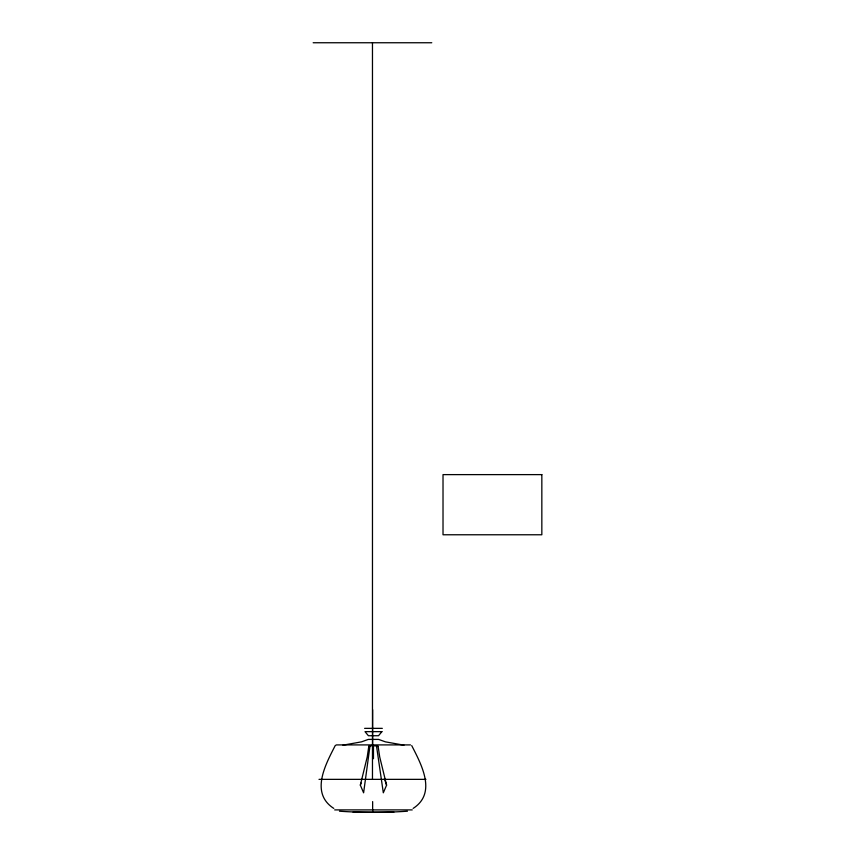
<?xml version="1.0" encoding="UTF-8"?>
<svg xmlns="http://www.w3.org/2000/svg" width="855" height="855" viewBox="0 0 855 855"><rect width="100%" height="100%" fill="white"/><g stroke="black" fill="none" stroke-linecap="round" stroke-linejoin="round"><path stroke-width="1.28" d="M369.948 746.233L363.61 792.809L360.34 785.147L367.223 756.942L368.794 746.351L370.461 745.678L377.45 745.87L376.446 746.062M360.34 785.147L361.056 783.02M376.97 746.233L378.124 746.351L379.706 756.942L386.588 785.147L383.318 792.809L376.467 745.678M413.147 808.403C437.001 793.045 421.462 764.691 411.715 745.592M370.461 745.678L369.478 745.87L370.482 746.062M342.973 745.175L361.515 741.851L368.313 739.404L378.615 739.404L385.413 741.851L403.955 745.175M376.959 746.479L378.124 746.351M407.44 811.203C384.857 812.752 362.071 812.752 339.488 811.203M353.072 812.132L393.856 812.132M382.324 728.353L364.604 728.353M410.486 744.908L336.432 744.908L335.213 745.592C325.466 764.691 309.916 793.045 333.781 808.403M412.249 809.899L334.679 809.899M313.165 42.75L431.775 42.75M319.001 779.354L425.95 779.354M368.794 746.351L369.969 746.479M384.408 778.702L386.588 785.147M373.464 745.592L373.464 758.695M372.641 709.661L372.641 745.635M372.641 801.595L372.641 812.25M372.47 42.75L372.47 779.354M381.918 731.645L378.53 735.728L373.464 735.728L368.398 735.728L365.01 731.645L381.918 731.645M541.835 474.621L443.018 474.621L443.018 534.77L541.835 534.77L541.835 474.621"/></g></svg>
